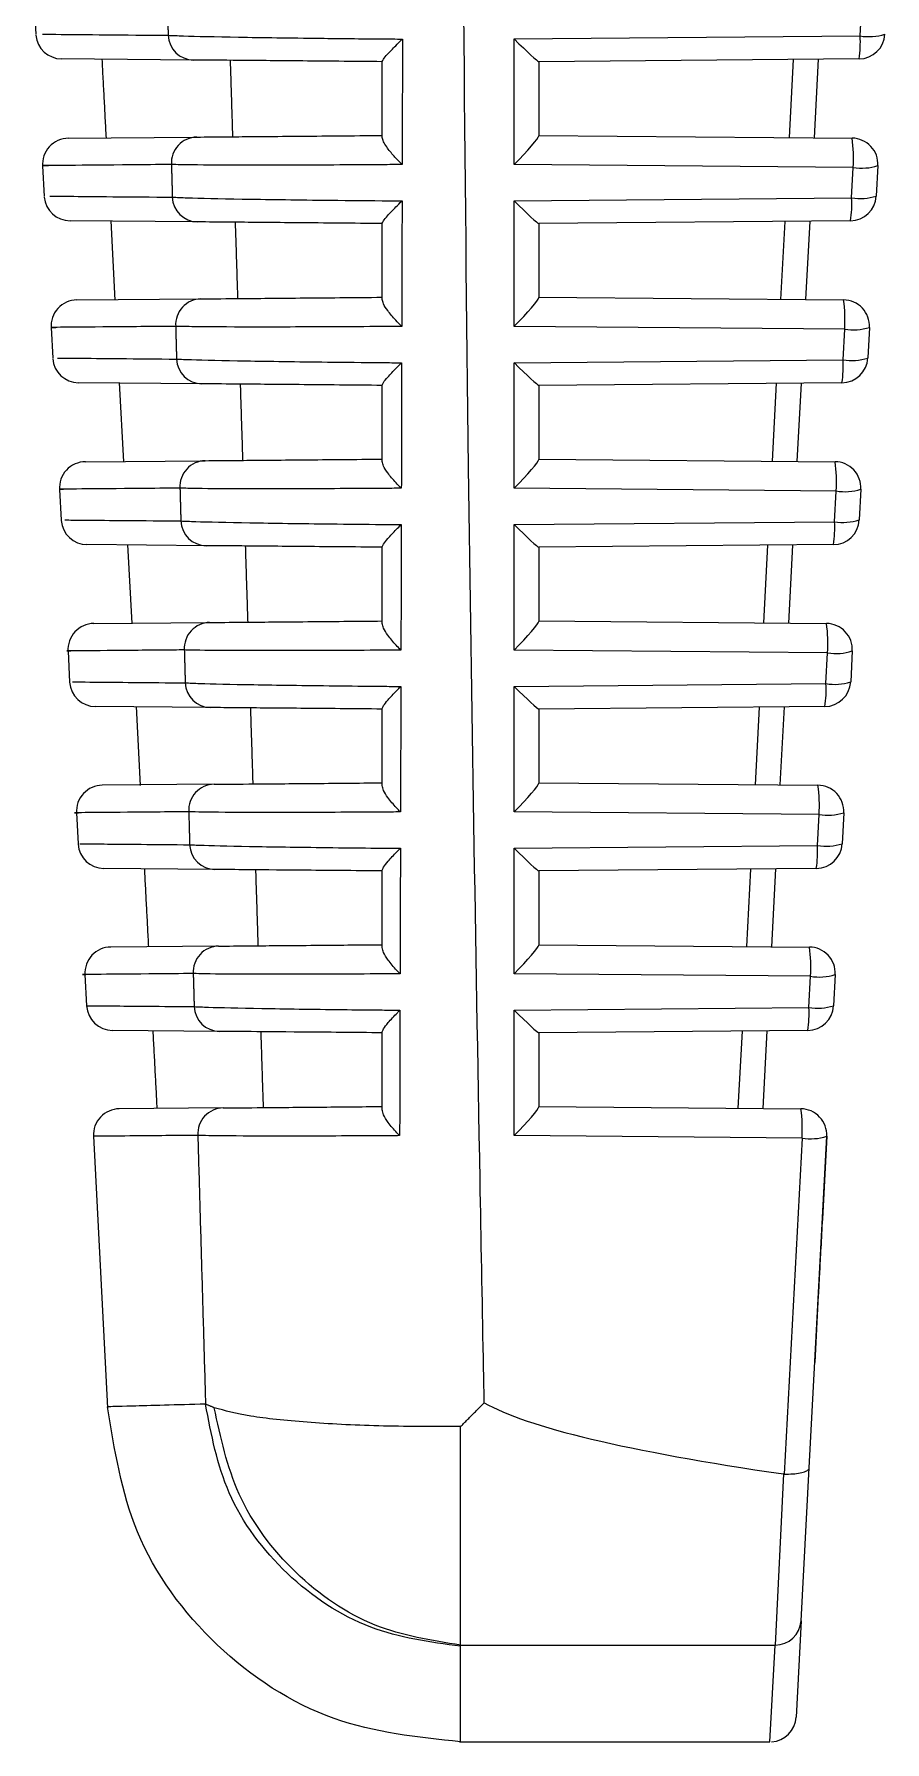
# Model space of a CAD drawing. Extents: x 11 to 120, y 2 to 94.
# Drawn here: x 20.892 to 21.218, y 35.424 to 36.079 of the extents above; entities that cross this region are included whole.
import ezdxf

# ---------------------------------------------------------------- set-up
doc = ezdxf.new("R2010")
doc.units = 0
doc.header["$MEASUREMENT"] = 0
doc.linetypes.add('SLD-Solid', pattern=[0])
doc.layers.add('OBJECT', color=7, linetype='CONTINUOUS')

msp = doc.modelspace()

# ---------------------------------------------------------------- linework, layer by layer
at = {"layer": 'OBJECT', "color": 7, "linetype": 'SLD-Solid', "lineweight": 15}
for p, q in [((20.89243, 36.09001), (20.89304, 36.07836)), ((21.20904, 36.07783), (21.20965, 36.08943)), ((21.07638, 36.07667), (21.20904, 36.07783)), ((21.07638, 36.02859), (21.07638, 36.07667)), ((20.95346, 36.0686), (20.90293, 36.06905)), ((21.2086, 36.06904), (21.08583, 36.06797)), ((21.08586, 36.06797), (21.08586, 36.03957)), ((21.18194, 36.03888), (21.18353, 36.06882)), ((21.19296, 36.06891), (21.19137, 36.0388)), ((20.90557, 36.03867), (20.95474, 36.0391)), ((21.08586, 36.03972), (21.20594, 36.03867)), ((20.89568, 36.02805), (20.89629, 36.01636)), ((21.20638, 36.02746), (21.07638, 36.02859)), ((21.20576, 36.0158), (21.20638, 36.02746)), ((21.21584, 36.02815), (21.21522, 36.01649)), ((21.07638, 36.01467), (21.20576, 36.0158)), ((21.07638, 35.96659), (21.07638, 36.01467)), ((20.95506, 36.00659), (20.90618, 36.00702)), ((20.92177, 36.00706), (20.92337, 35.97665)), ((21.20532, 36.00702), (21.08583, 36.00597)), ((21.08586, 36.00597), (21.08586, 35.97757)), ((21.17867, 35.97691), (21.18025, 36.0068)), ((21.18968, 36.00688), (21.18809, 35.97683)), ((20.90882, 35.9767), (20.95636, 35.97712)), ((21.08586, 35.97772), (21.20267, 35.9767)), ((21.2031, 35.96549), (21.07638, 35.96659)), ((20.89893, 35.96609), (20.89954, 35.95435)), ((21.20248, 35.95377), (21.2031, 35.96549)), ((21.21257, 35.96618), (21.21195, 35.95446)), ((21.07638, 35.95267), (21.20248, 35.95377)), ((21.07638, 35.90459), (21.07638, 35.95267)), ((20.9567, 35.94458), (20.90943, 35.94499)), ((20.92503, 35.94503), (20.92662, 35.91468)), ((21.20205, 35.94499), (21.08583, 35.94397)), ((21.08586, 35.94397), (21.08586, 35.91557)), ((21.1754, 35.91494), (21.17697, 35.94477)), ((21.18641, 35.94485), (21.18482, 35.91486)), ((20.91207, 35.91473), (20.95801, 35.91513)), ((21.08586, 35.91572), (21.1994, 35.91473)), ((20.90217, 35.90414), (20.90279, 35.89235)), ((21.19983, 35.90351), (21.07638, 35.90459)), ((21.19921, 35.89174), (21.19983, 35.90351)), ((21.20929, 35.9042), (21.20867, 35.89243)), ((21.07638, 35.89067), (21.19921, 35.89174)), ((21.07638, 35.84259), (21.07638, 35.89067)), ((20.95835, 35.88256), (20.91269, 35.88296)), ((20.92828, 35.883), (20.92987, 35.8527)), ((21.19877, 35.88296), (21.08583, 35.88197)), ((21.08586, 35.88197), (21.08586, 35.85357)), ((21.17213, 35.85297), (21.1737, 35.88274)), ((21.18313, 35.88282), (21.18155, 35.85289)), ((20.91532, 35.85276), (20.95969, 35.85314)), ((21.08586, 35.85372), (21.19612, 35.85276)), ((20.90542, 35.84218), (20.90604, 35.83034)), ((21.19656, 35.84154), (21.07638, 35.84259)), ((21.20602, 35.84223), (21.2054, 35.8304)), ((21.19593, 35.82971), (21.19656, 35.84154)), ((21.07638, 35.82867), (21.19593, 35.82971)), ((21.07638, 35.78059), (21.07638, 35.82867)), ((20.96004, 35.82055), (20.91594, 35.82093)), ((20.93154, 35.82098), (20.93312, 35.79073)), ((21.1955, 35.82093), (21.08583, 35.81997)), ((21.08586, 35.81997), (21.08586, 35.79157)), ((21.16886, 35.791), (21.17042, 35.82071)), ((21.17985, 35.82079), (21.17828, 35.79092)), ((20.96139, 35.79116), (20.91856, 35.79079)), ((21.08586, 35.79172), (21.19285, 35.79079)), ((20.90867, 35.78023), (20.90929, 35.76834)), ((21.19329, 35.77957), (21.07638, 35.78059)), ((21.19266, 35.76768), (21.19329, 35.77957)), ((21.20275, 35.78026), (21.20212, 35.76837)), ((21.07638, 35.76667), (21.19266, 35.76768)), ((21.07638, 35.71859), (21.07638, 35.76667)), ((20.96174, 35.75853), (20.91919, 35.7589)), ((21.19222, 35.7589), (21.08583, 35.75797)), ((21.08586, 35.75797), (21.08586, 35.72957)), ((21.16558, 35.72903), (21.16715, 35.75868)), ((21.17658, 35.75876), (21.175, 35.72894)), ((20.96312, 35.72917), (20.92181, 35.72881)), ((21.08586, 35.72972), (21.18958, 35.72882)), ((20.91191, 35.71828), (20.91254, 35.70633)), ((21.19001, 35.7176), (21.07638, 35.71859)), ((21.19948, 35.71829), (21.19885, 35.70634)), ((21.18938, 35.70565), (21.19001, 35.7176)), ((21.07638, 35.70467), (21.18938, 35.70565)), ((21.07638, 35.65659), (21.07638, 35.70467)), ((20.96348, 35.69652), (20.92244, 35.69688)), ((21.18895, 35.69687), (21.08583, 35.69597)), ((21.08586, 35.69597), (21.08586, 35.66757)), ((21.16231, 35.66705), (21.16387, 35.69665)), ((21.1733, 35.69674), (21.17173, 35.66697)), ((20.96488, 35.66719), (20.92506, 35.66684)), ((21.08586, 35.66772), (21.18631, 35.66685)), ((20.91516, 35.65632), (20.92061, 35.55232)), ((21.18674, 35.65563), (21.07638, 35.65659)), ((21.18674, 35.65563), (21.17995, 35.52694)), ((21.1895, 35.52933), (21.1962, 35.65632)), ((21.1962, 35.65632), (21.19454, 35.62472)), ((21.19299, 35.59551), (21.19163, 35.56968)), ((21.1864, 35.47072), (21.1895, 35.52933)), ((21.17959, 35.52697), (21.17642, 35.46141)), ((21.1864, 35.47072), (21.18446, 35.43382)), ((21.05586, 35.46141), (21.17642, 35.46141)), ((21.17447, 35.42435), (21.17642, 35.46141)), ((21.05547, 35.42435), (21.17447, 35.42435))]:
    msp.add_line(p, q, dxfattribs=at)
for centre, radius, start, end in [((20.90302, 36.07905), 0.01, 185.4601, 269.5), ((20.95365, 36.07847), 0.00987, 182.28313, 268.8845), ((21.20851, 36.07904), 0.01, 270.5, 356.97745), ((21.16811, 36.07546), 0.04099, 351.00003, 3.31467), ((21.21232, 36.09796), 0.0204, 260.72123, 287.61654), ((20.90566, 36.02867), 0.01, 90.5, 185.16683), ((20.95494, 36.0292), 0.0099, 91.18823, 183.60786), ((21.15195, 36.03096), 0.05454, 356.31935, 8.13363), ((21.20585, 36.02867), 0.01, 356.97745, 89.5), ((21.20966, 36.04759), 0.0204, 260.72123, 287.61654), ((20.90627, 36.01702), 0.01, 185.09389, 269.5), ((20.95525, 36.01646), 0.00988, 182.30547, 268.90413), ((21.20524, 36.01701), 0.01, 270.5, 356.97745), ((21.16484, 36.01343), 0.04099, 351.00003, 3.31467), ((21.20905, 36.03593), 0.0204, 260.72123, 287.61654), ((20.90891, 35.9667), 0.01, 90.5, 184.79974), ((20.95657, 35.96721), 0.00991, 91.16604, 183.5887), ((21.14868, 35.96899), 0.05454, 356.31935, 8.13363), ((21.20258, 35.9667), 0.01, 356.97745, 89.5), ((21.20639, 35.98562), 0.0204, 260.72123, 287.61654), ((20.90952, 35.95499), 0.01, 184.72616, 269.5), ((20.95688, 35.95445), 0.00988, 182.32752, 268.92347), ((21.20196, 35.95499), 0.01, 270.5, 356.97745), ((21.16156, 35.9514), 0.04099, 351.00003, 3.31467), ((21.20577, 35.9739), 0.0204, 260.72123, 287.61654), ((20.91216, 35.90473), 0.01, 90.5, 184.43116), ((20.95821, 35.90522), 0.00991, 91.14419, 183.56979), ((21.14541, 35.90702), 0.05454, 356.31935, 8.13363), ((21.19931, 35.90473), 0.01, 356.97745, 89.5), ((21.20312, 35.92365), 0.0204, 260.72123, 287.61654), ((20.91277, 35.89296), 0.01, 184.35696, 269.5), ((20.95854, 35.89244), 0.00988, 182.34926, 268.94251), ((21.19869, 35.89296), 0.01, 270.5, 356.97745), ((21.15829, 35.88937), 0.04099, 351.00003, 3.31467), ((21.2025, 35.91187), 0.0204, 260.72123, 287.61654), ((20.9154, 35.84276), 0.01, 90.5, 184.06115), ((20.95989, 35.84324), 0.00991, 91.12267, 183.55115), ((21.14214, 35.84504), 0.05454, 356.31935, 8.13363), ((21.19604, 35.84276), 0.01, 356.97745, 89.5), ((21.19985, 35.86167), 0.0204, 260.72123, 287.61654), ((20.91602, 35.83093), 0.01, 183.98632, 269.5), ((20.96021, 35.83043), 0.00989, 182.3707, 268.96126), ((21.19541, 35.83093), 0.01, 270.5, 356.97745), ((21.15501, 35.82734), 0.04099, 351.00003, 3.31467), ((21.19922, 35.84984), 0.0204, 260.72123, 287.61654), ((20.91865, 35.78079), 0.01, 90.5, 183.68975), ((20.96158, 35.78125), 0.00991, 91.10147, 183.53277), ((21.13886, 35.78307), 0.05454, 356.31935, 8.13363), ((21.19276, 35.78079), 0.01, 356.97745, 89.5), ((21.19658, 35.7997), 0.0204, 260.72123, 287.61654), ((20.91927, 35.7689), 0.01, 183.6143, 269.5), ((20.96192, 35.76842), 0.00989, 182.39183, 268.97972), ((21.19214, 35.7689), 0.01, 270.5, 356.97745), ((21.15174, 35.76531), 0.04099, 351.00003, 3.31467), ((21.19595, 35.78782), 0.0204, 260.72123, 287.61654), ((20.9219, 35.71881), 0.01, 90.5, 183.31701), ((20.96331, 35.71926), 0.00992, 91.08062, 183.51465), ((21.13559, 35.7211), 0.05454, 356.31935, 8.13363), ((21.18949, 35.71882), 0.01, 356.97745, 89.5), ((21.1933, 35.73773), 0.0204, 260.72123, 287.61654), ((20.92252, 35.70687), 0.01, 183.24094, 269.5), ((20.96365, 35.70641), 0.00989, 182.41266, 268.99788), ((21.18886, 35.70687), 0.01, 270.5, 356.97745), ((21.14846, 35.70328), 0.04099, 351.00003, 3.31467), ((21.19267, 35.72579), 0.0204, 260.72123, 287.61654), ((20.92515, 35.65684), 0.01, 90.5, 183.01384), ((20.96506, 35.65727), 0.00992, 91.06009, 183.4968), ((21.13232, 35.65913), 0.05454, 356.31935, 8.13363), ((21.18622, 35.65685), 0.01, 356.97745, 89.5), ((21.19003, 35.67576), 0.0204, 260.72123, 287.61654), ((21.17651, 35.47132), 0.00991, 269.445, 356.52929), ((21.17447, 35.43435), 0.01, 273.57385, 356.97745)]:
    msp.add_arc(centre, radius, start, end, dxfattribs=at)
for centre, major_axis, ratio, start_param, end_param in [((21.07586, 36.07789), (0.00999, -0.00991), 0.035372, 4.799799, 6.248135), ((21.07586, 36.02981), (0.00996, 0.00988), 0.087934, 4.677799, 6.196235), ((21.07586, 36.01589), (0.00999, -0.00991), 0.035372, 4.799799, 6.248135), ((21.07586, 35.96781), (0.00996, 0.00988), 0.087934, 4.677799, 6.196235), ((21.07586, 35.95389), (0.00999, -0.00991), 0.035372, 4.799799, 6.248135), ((21.07586, 35.90581), (0.00996, 0.00988), 0.087934, 4.677799, 6.196235), ((21.07586, 35.89189), (0.00999, -0.00991), 0.035372, 4.799799, 6.248135), ((21.07586, 35.84381), (0.00996, 0.00988), 0.087934, 4.677799, 6.196235), ((21.07586, 35.82989), (0.00999, -0.00991), 0.035372, 4.799799, 6.248135), ((21.07586, 35.78181), (0.00996, 0.00988), 0.087934, 4.677799, 6.196235), ((21.07586, 35.76789), (0.00999, -0.00991), 0.035372, 4.799799, 6.248135), ((21.07586, 35.71981), (0.00996, 0.00988), 0.087934, 4.677799, 6.196235), ((21.07586, 35.70589), (0.00999, -0.00991), 0.035372, 4.799799, 6.248135), ((21.07586, 35.65781), (0.00996, 0.00988), 0.087934, 4.677799, 6.196235), ((23.3456, 35.57943), (2.28974, 0.01466), 0.052015, 3.230394, 3.471508)]:
    msp.add_ellipse(centre, major_axis=major_axis, ratio=ratio, start_param=start_param, end_param=end_param, dxfattribs=at)
for points, knots in [([(21.06495, 35.55426), (21.06484, 35.55995), (21.0643, 35.58838), (21.06211, 35.70778), (21.05811, 35.93755), (21.05667, 36.14462), (21.05586, 36.2607)], [0, 0, 0, 0, 0.024148, 0.120739, 0.507103, 1, 1, 1, 1]), ([(20.89561, 36.0785), (20.8962, 36.07849), (20.89755, 36.07848), (20.92716, 36.07823), (20.94379, 36.07808)], [0, 0, 0, 0, 0.438348, 1, 1, 1, 1]), ([(20.94379, 36.07808), (20.94554, 36.07801), (20.95083, 36.07778), (20.96914, 36.07738), (20.99718, 36.07698), (21.02009, 36.07675), (21.03101, 36.07666), (21.0336, 36.07664)], [0, 0, 0, 0, 0.148954, 0.449261, 0.7491, 0.940502, 1, 1, 1, 1]), ([(21.02586, 36.06808), (21.02596, 36.06833), (21.02619, 36.06888), (21.02799, 36.071), (21.03056, 36.07367), (21.03267, 36.07574), (21.03357, 36.07661), (21.0336, 36.07664)], [0, 0, 0, 0, 0.197188, 0.440796, 0.768919, 0.992188, 1, 1, 1, 1]), ([(21.0336, 36.07664), (21.03359, 36.07003), (21.03355, 36.054), (21.03351, 36.03798), (21.03348, 36.02856)], [0, 0, 0, 0, 0.412528, 1, 1, 1, 1]), ([(21.02586, 36.06797), (21.01463, 36.06807), (20.99216, 36.06827), (20.96573, 36.0685), (20.95765, 36.06857), (20.95346, 36.0686)], [0, 0, 0, 0, 0.324747, 0.649448, 1, 1, 1, 1]), ([(20.95474, 36.0391), (20.95856, 36.03913), (20.9662, 36.0392), (20.99168, 36.03942), (21.01442, 36.03962), (21.02586, 36.03972)], [0, 0, 0, 0, 0.331872, 0.663815, 1, 1, 1, 1]), ([(21.03348, 36.02856), (21.03345, 36.02859), (21.03236, 36.02966), (21.03014, 36.03195), (21.02772, 36.03494), (21.02616, 36.03744), (21.02596, 36.03843), (21.02586, 36.03892)], [0, 0, 0, 0, 0.00806, 0.282725, 0.593802, 0.796123, 1, 1, 1, 1]), ([(20.94506, 36.02858), (20.94368, 36.02857), (20.93678, 36.02851), (20.91173, 36.02829), (20.89185, 36.02812), (20.89724, 36.02816), (20.89794, 36.02817)], [0, 0, 0, 0, 0.042626, 0.213154, 0.896941, 1, 1, 1, 1]), ([(21.03348, 36.02856), (21.03093, 36.02854), (21.02192, 36.02847), (21.00085, 36.02835), (20.9737, 36.02828), (20.95328, 36.02837), (20.94735, 36.02852), (20.94506, 36.02858)], [0, 0, 0, 0, 0.059276, 0.209421, 0.509831, 0.810598, 1, 1, 1, 1]), ([(20.89848, 36.01647), (20.89923, 36.01647), (20.9009, 36.01645), (20.92954, 36.0162), (20.94539, 36.01607)], [0, 0, 0, 0, 0.446366, 1, 1, 1, 1]), ([(20.94539, 36.01607), (20.94712, 36.01599), (20.95234, 36.01576), (20.97055, 36.01536), (20.99816, 36.01498), (21.02051, 36.01475), (21.03091, 36.01466), (21.03345, 36.01464)], [0, 0, 0, 0, 0.150605, 0.454244, 0.75741, 0.940779, 1, 1, 1, 1]), ([(21.02586, 36.0061), (21.02596, 36.00637), (21.0262, 36.00696), (21.02803, 36.00916), (21.03057, 36.01182), (21.03261, 36.01383), (21.03342, 36.01461), (21.03345, 36.01464)], [0, 0, 0, 0, 0.201835, 0.452547, 0.789382, 0.992117, 1, 1, 1, 1]), ([(21.03345, 36.01464), (21.03343, 36.00803), (21.03339, 35.992), (21.03335, 35.97598), (21.03333, 35.96656)], [0, 0, 0, 0, 0.412497, 1, 1, 1, 1]), ([(21.02586, 36.00597), (21.01471, 36.00607), (20.99241, 36.00626), (20.96678, 36.00649), (20.95902, 36.00656), (20.95506, 36.00659)], [0, 0, 0, 0, 0.328834, 0.657619, 1, 1, 1, 1]), ([(20.95636, 35.97712), (20.96014, 35.97715), (20.9677, 35.97721), (20.99277, 35.97743), (21.01492, 35.97763), (21.02586, 35.97772)], [0, 0, 0, 0, 0.336123, 0.672318, 1, 1, 1, 1]), ([(21.03333, 35.96656), (21.0333, 35.96659), (21.03251, 35.96736), (21.03052, 35.96941), (21.02802, 35.97238), (21.0262, 35.9752), (21.02596, 35.97635), (21.02586, 35.97686)], [0, 0, 0, 0, 0.00815, 0.206907, 0.537753, 0.791262, 1, 1, 1, 1]), ([(20.94668, 35.96659), (20.94532, 35.96658), (20.93853, 35.96652), (20.91396, 35.96631), (20.89487, 35.96614), (20.90022, 35.96619), (20.90081, 35.96619)], [0, 0, 0, 0, 0.043381, 0.21693, 0.912835, 1, 1, 1, 1]), ([(21.03333, 35.96656), (21.03083, 35.96654), (21.0219, 35.96648), (21.001, 35.96635), (20.97415, 35.96629), (20.95446, 35.96639), (20.94879, 35.96654), (20.94668, 35.96659)], [0, 0, 0, 0, 0.059002, 0.210856, 0.514734, 0.81898, 1, 1, 1, 1]), ([(20.90135, 35.95445), (20.90226, 35.95444), (20.90425, 35.95442), (20.93192, 35.95418), (20.94701, 35.95405)], [0, 0, 0, 0, 0.454645, 1, 1, 1, 1]), ([(20.94701, 35.95405), (20.94872, 35.95398), (20.95387, 35.95375), (20.97199, 35.95335), (20.99916, 35.95297), (21.02094, 35.95274), (21.03081, 35.95266), (21.03329, 35.95264)], [0, 0, 0, 0, 0.152333, 0.459461, 0.766109, 0.941054, 1, 1, 1, 1]), ([(21.02586, 35.94413), (21.02597, 35.94441), (21.0262, 35.94505), (21.02808, 35.94733), (21.03058, 35.94997), (21.03255, 35.95191), (21.03326, 35.95261), (21.03329, 35.95264)], [0, 0, 0, 0, 0.206748, 0.464933, 0.810722, 0.992044, 1, 1, 1, 1]), ([(21.03329, 35.95264), (21.03328, 35.94603), (21.03324, 35.93), (21.0332, 35.91398), (21.03317, 35.90456)], [0, 0, 0, 0, 0.412464, 1, 1, 1, 1]), ([(21.02586, 35.94397), (21.01479, 35.94407), (20.99266, 35.94426), (20.96786, 35.94448), (20.96042, 35.94454), (20.9567, 35.94458)], [0, 0, 0, 0, 0.333137, 0.666224, 1, 1, 1, 1]), ([(20.95801, 35.91513), (20.96175, 35.91516), (20.96923, 35.91523), (20.99387, 35.91544), (21.01544, 35.91563), (21.02586, 35.91572)], [0, 0, 0, 0, 0.340601, 0.681276, 1, 1, 1, 1]), ([(21.03317, 35.90456), (21.03314, 35.90459), (21.03244, 35.90528), (21.03052, 35.90725), (21.02806, 35.91019), (21.0262, 35.91307), (21.02597, 35.91426), (21.02586, 35.9148)], [0, 0, 0, 0, 0.008242, 0.187016, 0.525647, 0.786187, 1, 1, 1, 1]), ([(20.94832, 35.90461), (20.94699, 35.90459), (20.9403, 35.90454), (20.91622, 35.90433), (20.89789, 35.90417), (20.9032, 35.90421), (20.90368, 35.90422)], [0, 0, 0, 0, 0.044163, 0.220841, 0.929294, 1, 1, 1, 1]), ([(21.03317, 35.90456), (21.03072, 35.90454), (21.02187, 35.90448), (21.00116, 35.90436), (20.97462, 35.9043), (20.95566, 35.9044), (20.95026, 35.90455), (20.94832, 35.90461)], [0, 0, 0, 0, 0.058731, 0.212374, 0.519887, 0.827777, 1, 1, 1, 1]), ([(20.90422, 35.89242), (20.90528, 35.89241), (20.90758, 35.89239), (20.93431, 35.89216), (20.94866, 35.89204)], [0, 0, 0, 0, 0.463197, 1, 1, 1, 1]), ([(20.94866, 35.89204), (20.95035, 35.89196), (20.95544, 35.89174), (20.97345, 35.89134), (21.00018, 35.89096), (21.02137, 35.89074), (21.0307, 35.89066), (21.03314, 35.89064)], [0, 0, 0, 0, 0.154143, 0.464926, 0.775223, 0.941326, 1, 1, 1, 1]), ([(21.02586, 35.88216), (21.02597, 35.88246), (21.02621, 35.88315), (21.02812, 35.8855), (21.03059, 35.88812), (21.03248, 35.89), (21.03311, 35.89061), (21.03314, 35.89064)], [0, 0, 0, 0, 0.211945, 0.477991, 0.832968, 0.991967, 1, 1, 1, 1]), ([(21.03314, 35.89064), (21.03312, 35.88403), (21.03308, 35.868), (21.03304, 35.85198), (21.03301, 35.84256)], [0, 0, 0, 0, 0.41243, 1, 1, 1, 1]), ([(21.02586, 35.88197), (21.01488, 35.88207), (20.99294, 35.88226), (20.96896, 35.88247), (20.96184, 35.88253), (20.95835, 35.88256)], [0, 0, 0, 0, 0.337675, 0.675297, 1, 1, 1, 1]), ([(20.95969, 35.85314), (20.96339, 35.85318), (20.97079, 35.85324), (20.995, 35.85345), (21.01596, 35.85364), (21.02586, 35.85372)], [0, 0, 0, 0, 0.345325, 0.690725, 1, 1, 1, 1]), ([(21.03301, 35.84256), (21.03298, 35.84259), (21.03237, 35.8432), (21.03052, 35.8451), (21.0281, 35.84799), (21.02621, 35.85094), (21.02597, 35.85217), (21.02586, 35.85273)], [0, 0, 0, 0, 0.008339, 0.166404, 0.51297, 0.780848, 1, 1, 1, 1]), ([(20.94999, 35.84262), (20.94868, 35.84261), (20.94211, 35.84255), (20.9185, 35.84235), (20.90092, 35.84219), (20.90618, 35.84224), (20.90654, 35.84224)], [0, 0, 0, 0, 0.044973, 0.224892, 0.946349, 1, 1, 1, 1]), ([(21.03301, 35.84256), (21.03062, 35.84254), (21.02185, 35.84248), (21.00132, 35.84237), (20.97511, 35.84232), (20.95689, 35.84242), (20.95176, 35.84257), (20.94999, 35.84262)], [0, 0, 0, 0, 0.058463, 0.213983, 0.525307, 0.837021, 1, 1, 1, 1]), ([(20.90709, 35.8304), (20.90831, 35.83039), (20.91091, 35.83037), (20.93671, 35.83014), (20.95034, 35.83002)], [0, 0, 0, 0, 0.47204, 1, 1, 1, 1]), ([(20.95034, 35.83002), (20.952, 35.82995), (20.95702, 35.82972), (20.97494, 35.82932), (21.00122, 35.82895), (21.02181, 35.82874), (21.03059, 35.82866), (21.03298, 35.82864)], [0, 0, 0, 0, 0.156042, 0.470658, 0.784781, 0.941595, 1, 1, 1, 1]), ([(21.02586, 35.82019), (21.02597, 35.82052), (21.02622, 35.82125), (21.02817, 35.82368), (21.0306, 35.82628), (21.03242, 35.82809), (21.03295, 35.82861), (21.03298, 35.82864)], [0, 0, 0, 0, 0.217446, 0.491759, 0.85615, 0.991886, 1, 1, 1, 1]), ([(21.03298, 35.82864), (21.03296, 35.82203), (21.03292, 35.806), (21.03288, 35.78998), (21.03285, 35.78056)], [0, 0, 0, 0, 0.412394, 1, 1, 1, 1]), ([(21.02586, 35.81997), (21.01498, 35.82007), (20.99322, 35.82026), (20.9701, 35.82046), (20.9633, 35.82052), (20.96004, 35.82055)], [0, 0, 0, 0, 0.342466, 0.684876, 1, 1, 1, 1]), ([(20.96139, 35.79116), (20.96505, 35.79119), (20.97237, 35.79125), (20.99615, 35.79146), (21.01649, 35.79164), (21.02586, 35.79172)], [0, 0, 0, 0, 0.350315, 0.700707, 1, 1, 1, 1]), ([(21.03285, 35.78056), (21.03282, 35.78059), (21.03229, 35.78112), (21.03052, 35.78294), (21.02813, 35.78579), (21.02622, 35.7888), (21.02597, 35.79008), (21.02586, 35.79066)], [0, 0, 0, 0, 0.00844, 0.145047, 0.499694, 0.77523, 1, 1, 1, 1]), ([(20.95169, 35.78064), (20.9504, 35.78062), (20.94394, 35.78057), (20.92082, 35.78037), (20.90396, 35.78022), (20.90917, 35.78027), (20.90941, 35.78027)], [0, 0, 0, 0, 0.045813, 0.229093, 0.964032, 1, 1, 1, 1]), ([(21.03285, 35.78056), (21.03051, 35.78054), (21.02184, 35.78048), (21.0015, 35.78037), (20.97562, 35.78033), (20.95816, 35.78044), (20.95328, 35.78059), (20.95169, 35.78064)], [0, 0, 0, 0, 0.058198, 0.215687, 0.531014, 0.846742, 1, 1, 1, 1]), ([(20.90995, 35.76837), (20.91134, 35.76836), (20.91422, 35.76834), (20.93912, 35.76812), (20.95204, 35.76801)], [0, 0, 0, 0, 0.48119, 1, 1, 1, 1]), ([(20.95204, 35.76801), (20.95368, 35.76793), (20.95864, 35.76771), (20.97645, 35.76731), (21.00227, 35.76695), (21.02227, 35.76673), (21.03049, 35.76666), (21.03282, 35.76664)], [0, 0, 0, 0, 0.158035, 0.476676, 0.794816, 0.941861, 1, 1, 1, 1]), ([(21.02586, 35.75823), (21.02597, 35.75857), (21.02623, 35.75936), (21.02822, 35.76187), (21.03061, 35.76444), (21.03235, 35.76618), (21.03279, 35.76661), (21.03282, 35.76664)], [0, 0, 0, 0, 0.223273, 0.506281, 0.880299, 0.991802, 1, 1, 1, 1]), ([(21.03282, 35.76664), (21.0328, 35.76003), (21.03276, 35.744), (21.03271, 35.72798), (21.03269, 35.71856)], [0, 0, 0, 0, 0.412356, 1, 1, 1, 1]), ([(21.02586, 35.75797), (21.01508, 35.75807), (20.99353, 35.75825), (20.97126, 35.75845), (20.96478, 35.75851), (20.96174, 35.75853)], [0, 0, 0, 0, 0.347531, 0.695003, 1, 1, 1, 1]), ([(20.96312, 35.72917), (20.96674, 35.72921), (20.97397, 35.72927), (20.99731, 35.72947), (21.01703, 35.72964), (21.02586, 35.72972)], [0, 0, 0, 0, 0.355595, 0.711266, 1, 1, 1, 1]), ([(21.03269, 35.71856), (21.03266, 35.71859), (21.03222, 35.71903), (21.03052, 35.72079), (21.02817, 35.72358), (21.02622, 35.72666), (21.02597, 35.72798), (21.02586, 35.72858)], [0, 0, 0, 0, 0.008547, 0.122921, 0.485786, 0.769314, 1, 1, 1, 1]), ([(20.95341, 35.71865), (20.95214, 35.71864), (20.94579, 35.71858), (20.92316, 35.71839), (20.90701, 35.71825), (20.91215, 35.71829), (20.91227, 35.71829)], [0, 0, 0, 0, 0.046685, 0.233452, 0.98238, 1, 1, 1, 1]), ([(21.03269, 35.71856), (21.0304, 35.71855), (21.02182, 35.71849), (21.00168, 35.71838), (20.97616, 35.71834), (20.95945, 35.71846), (20.95484, 35.71861), (20.95341, 35.71865)], [0, 0, 0, 0, 0.057936, 0.217495, 0.537029, 0.856977, 1, 1, 1, 1]), ([(20.91282, 35.70635), (20.91437, 35.70634), (20.91753, 35.70631), (20.94154, 35.7061), (20.95377, 35.70599)], [0, 0, 0, 0, 0.490665, 1, 1, 1, 1]), ([(20.95377, 35.70599), (20.95539, 35.70592), (20.96027, 35.70569), (20.97799, 35.7053), (21.00334, 35.70494), (21.02273, 35.70473), (21.03038, 35.70466), (21.03265, 35.70464)], [0, 0, 0, 0, 0.16013, 0.483001, 0.805363, 0.942123, 1, 1, 1, 1]), ([(21.02586, 35.69627), (21.02597, 35.69664), (21.02624, 35.69747), (21.02826, 35.70007), (21.03062, 35.70261), (21.03229, 35.70428), (21.03262, 35.70461), (21.03265, 35.70464)], [0, 0, 0, 0, 0.229448, 0.521602, 0.905447, 0.991713, 1, 1, 1, 1]), ([(21.03265, 35.70464), (21.03263, 35.69803), (21.03259, 35.68201), (21.03255, 35.66598), (21.03252, 35.65656)], [0, 0, 0, 0, 0.412316, 1, 1, 1, 1]), ([(21.02586, 35.69597), (21.01519, 35.69607), (20.99385, 35.69625), (20.97245, 35.69644), (20.96628, 35.69649), (20.96348, 35.69652)], [0, 0, 0, 0, 0.352894, 0.705727, 1, 1, 1, 1]), ([(20.96488, 35.66719), (20.96845, 35.66722), (20.9756, 35.66728), (20.9985, 35.66748), (21.01757, 35.66765), (21.02586, 35.66772)], [0, 0, 0, 0, 0.361189, 0.722456, 1, 1, 1, 1]), ([(21.03252, 35.65656), (21.03249, 35.65659), (21.03214, 35.65695), (21.03052, 35.65862), (21.02821, 35.66137), (21.02623, 35.66451), (21.02597, 35.66588), (21.02586, 35.6665)], [0, 0, 0, 0, 0.008659, 0.099997, 0.471213, 0.763081, 1, 1, 1, 1]), ([(20.95516, 35.65667), (20.95391, 35.65666), (20.94769, 35.6566), (20.92447, 35.6564), (20.91932, 35.65636), (20.91521, 35.65632)], [0, 0, 0, 0, 0.047591, 0.237986, 1, 1, 1, 1]), ([(21.03252, 35.65656), (21.03029, 35.65655), (21.0218, 35.65649), (21.00188, 35.65639), (20.97672, 35.65636), (20.96078, 35.65649), (20.95642, 35.65663), (20.95516, 35.65667)], [0, 0, 0, 0, 0.057678, 0.219414, 0.543377, 0.867765, 1, 1, 1, 1]), ([(21.19454, 35.62472), (21.19434, 35.62091), (21.19393, 35.61328), (21.19344, 35.60402), (21.19312, 35.59784), (21.19303, 35.59625), (21.19299, 35.59551)], [0, 0, 0, 0, 0.261879, 0.524407, 0.77642, 1, 1, 1, 1]), ([(20.95812, 35.55371), (20.94725, 35.55342), (20.92536, 35.55283), (20.92219, 35.55275), (20.92059, 35.55271)], [0, 0, 0, 0, 0.496376, 1, 1, 1, 1]), ([(21.05586, 35.42435), (21.03935, 35.42611), (21.00505, 35.42978), (20.96042, 35.45923), (20.92867, 35.50226), (20.92322, 35.53631), (20.92059, 35.55271)], [0, 0, 0, 0, 0.240773, 0.5, 0.759227, 1, 1, 1, 1]), ([(21.05586, 35.46096), (21.04413, 35.46256), (21.01983, 35.46586), (20.988, 35.48729), (20.96492, 35.51796), (20.96033, 35.54208), (20.95812, 35.55371)], [0, 0, 0, 0, 0.24117, 0.5, 0.75883, 1, 1, 1, 1]), ([(21.05586, 35.46141), (21.04473, 35.46316), (21.02169, 35.46679), (20.99134, 35.48784), (20.96893, 35.51761), (20.96389, 35.54102), (20.96145, 35.55234)], [0, 0, 0, 0, 0.241561, 0.5, 0.758439, 1, 1, 1, 1]), ([(21.17995, 35.52694), (21.18105, 35.52693), (21.18327, 35.52692), (21.18615, 35.5273), (21.18832, 35.52794), (21.18929, 35.52865), (21.18949, 35.52914), (21.1895, 35.52931), (21.1895, 35.52933)], [0, 0, 0, 0, 0.219281, 0.438507, 0.659241, 0.882986, 0.98583, 1, 1, 1, 1])]:
    msp.add_open_spline(points, degree=3, knots=knots, dxfattribs=at)
for points, degree in [([(20.94347, 36.09056), (20.94379, 36.07808)], 1), ([(20.92011, 36.0388), (20.91853, 36.06891)], 1), ([(20.96757, 36.06848), (20.96847, 36.03922)], 1), ([(21.02586, 36.03892), (21.02586, 36.06808)], 1), ([(20.94506, 36.02858), (20.94539, 36.01607)], 1), ([(20.96949, 36.00646), (20.9704, 35.97724)], 1), ([(21.02586, 35.97686), (21.02586, 36.0061)], 1), ([(20.94668, 35.96659), (20.94701, 35.95405)], 1), ([(20.97142, 35.94445), (20.97233, 35.91525)], 1), ([(21.02586, 35.9148), (21.02586, 35.94413)], 1), ([(20.94832, 35.90461), (20.94866, 35.89204)], 1), ([(20.97336, 35.88243), (20.97428, 35.85327)], 1), ([(21.02586, 35.85273), (21.02586, 35.88216)], 1), ([(20.94999, 35.84262), (20.95034, 35.83002)], 1), ([(20.97532, 35.82041), (20.97624, 35.79129)], 1), ([(21.02586, 35.79066), (21.02586, 35.82019)], 1), ([(20.95169, 35.78064), (20.95204, 35.76801)], 1), ([(20.93636, 35.72894), (20.9348, 35.75877)], 1), ([(20.97729, 35.7584), (20.97822, 35.72931)], 1), ([(21.02586, 35.72858), (21.02586, 35.75823)], 1), ([(20.95341, 35.71865), (20.95377, 35.70599)], 1), ([(20.93961, 35.66697), (20.93805, 35.69674)], 1), ([(20.97928, 35.69638), (20.98021, 35.66732)], 1), ([(21.02586, 35.6665), (21.02586, 35.69627)], 1), ([(20.95516, 35.65667), (20.95812, 35.55371)], 1), ([(21.05586, 35.54511), (21.06495, 35.55426)], 1), ([(20.96145, 35.55234), (20.95812, 35.55371)], 1), ([(21.05586, 35.54511), (21.04517, 35.54512), (21.02378, 35.54514), (20.99617, 35.54661), (20.97382, 35.54896), (20.96557, 35.55121), (20.96145, 35.55234)], 3), ([(21.05586, 35.46141), (21.05586, 35.46426), (21.05586, 35.46995), (21.05586, 35.48912), (21.05586, 35.51425), (21.05586, 35.53482), (21.05586, 35.54511)], 3), ([(21.17995, 35.52694), (21.17959, 35.52697)], 1), ([(21.05586, 35.46096), (21.05586, 35.46141)], 1), ([(21.05586, 35.42435), (21.05586, 35.42588), (21.05586, 35.42895), (21.05586, 35.45029), (21.05586, 35.46096)], 3)]:
    msp.add_open_spline(points, degree=degree, dxfattribs=at)

doc.saveas('drawing.dxf')
